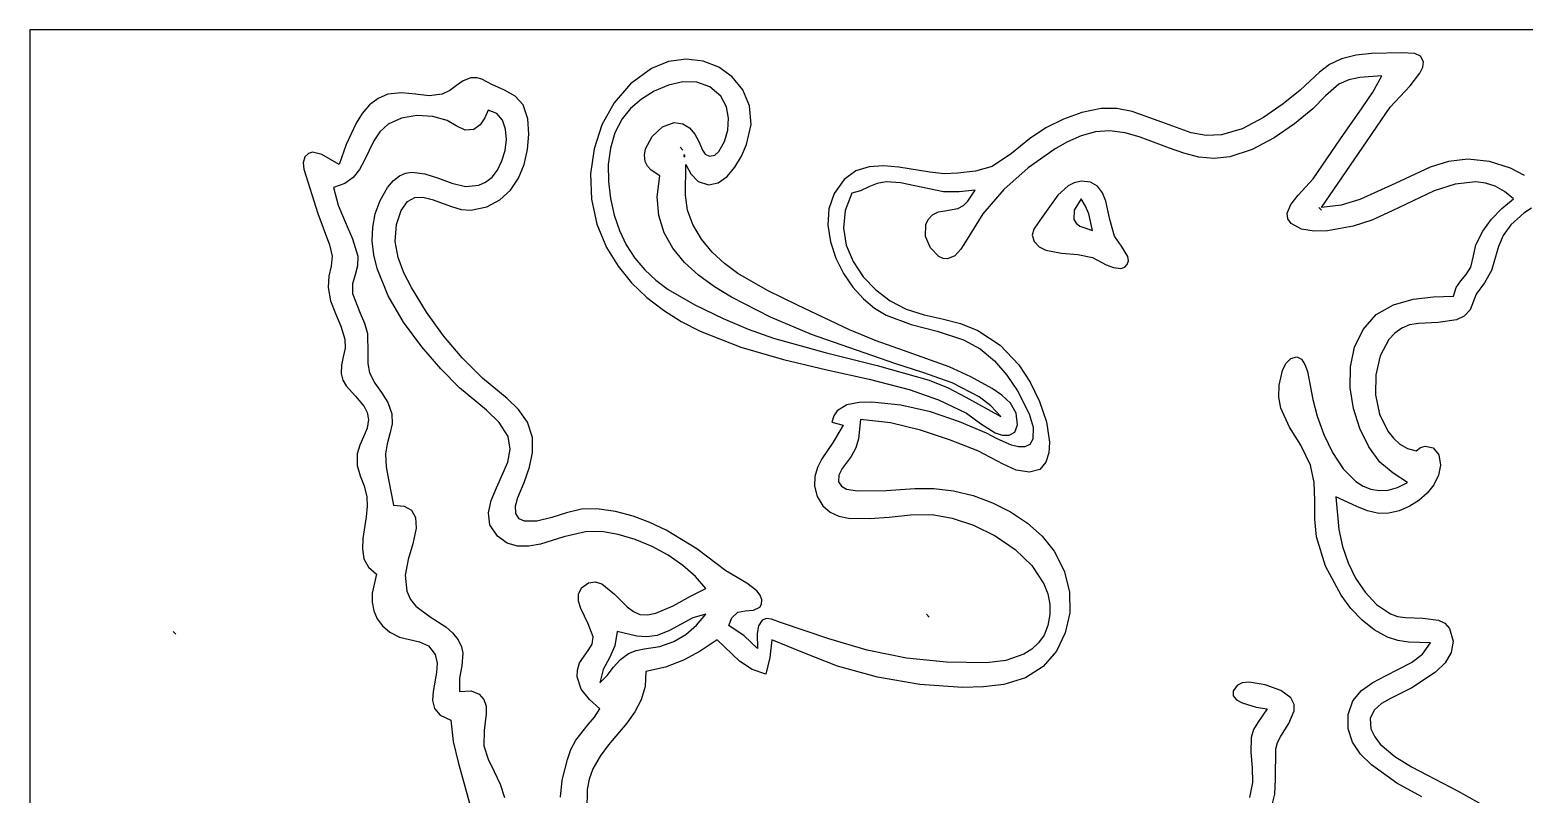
# Model space of a CAD drawing. Extents: x 0 to 276, y 0 to 299.
# Drawn here: x 0 to 138, y 228.1 to 298.7 of the extents above; entities that cross this region are included whole.
import ezdxf

# ---------------------------------------------------------------- set-up
doc = ezdxf.new("R2010")
doc.units = 0

msp = doc.modelspace()

# ---------------------------------------------------------------- linework, layer by layer
at = {"layer": 'Layer 1'}
for p, q in [((0, 298.715), (0, 0.000793)), ((275.960069, 298.715), (0, 298.715)), ((0, 298.715), (0, 298.715)), ((58.996242, 295.780627), (57.414511, 295.134345)), ((60.61253, 295.996922), (58.996242, 295.780627)), ((62.18487, 295.813923), (60.61253, 295.996922)), ((63.634758, 295.262323), (62.18487, 295.813923)), ((120.06469, 295.509937), (119.125982, 294.802168)), ((121.179014, 296.041389), (120.06469, 295.509937)), ((122.530049, 296.380212), (121.179014, 296.041389)), ((123.929354, 296.546764), (122.530049, 296.380212)), ((126.735257, 296.598143), (123.929354, 296.546764)), ((127.946154, 296.531249), (126.735257, 296.598143)), ((128.467428, 296.290279), (127.946154, 296.531249)), ((128.728625, 295.766408), (128.467428, 296.290279)), ((128.668518, 295.258153), (128.728625, 295.766408)), ((40.744724, 294.280166), (40.035348, 294.003765)), ((41.282807, 294.294876), (40.744724, 294.280166)), ((41.75553, 294.147543), (41.282807, 294.294876)), ((42.673269, 293.662417), (41.75553, 294.147543)), ((57.414511, 295.134345), (55.494292, 293.732176)), ((64.883692, 294.372814), (63.634758, 295.262323)), ((65.853167, 293.176089), (64.883692, 294.372814)), ((119.125982, 294.802168), (117.3587, 293.161588)), ((121.829487, 294.092494), (120.92475, 293.704274)), ((122.847507, 294.316731), (121.829487, 294.092494)), ((124.883176, 294.481672), (122.847507, 294.316731)), ((124.066937, 292.9669), (124.883176, 294.481672)), ((127.518423, 293.561638), (128.412424, 294.709266)), ((128.412424, 294.709266), (128.668518, 295.258153)), ((33.073933, 292.779424), (32.170819, 292.387171)), ((34.329582, 292.899905), (33.073933, 292.779424)), ((35.617998, 292.763126), (34.329582, 292.899905)), ((36.890886, 292.637658), (35.617998, 292.763126)), ((38.099952, 292.792071), (36.890886, 292.637658)), ((38.779116, 293.130518), (38.099952, 292.792071)), ((39.402196, 293.577483), (38.779116, 293.130518)), ((40.035348, 294.003765), (39.402196, 293.577483)), ((43.850159, 293.141641), (42.673269, 293.662417)), ((44.844636, 292.598082), (43.850159, 293.141641)), ((55.494292, 293.732176), (53.969413, 291.978432)), ((57.681477, 293.060396), (56.487478, 292.315541)), ((58.982099, 293.612758), (57.681477, 293.060396)), ((60.317621, 293.906741), (58.982099, 293.612758)), ((61.616321, 293.876459), (60.317621, 293.906741)), ((62.806475, 293.456027), (61.616321, 293.876459)), ((63.816361, 292.579558), (62.806475, 293.456027)), ((66.464679, 291.702841), (65.853167, 293.176089)), ((117.3587, 293.161588), (115.776684, 291.87926)), ((120.92475, 293.704274), (119.683426, 292.620443)), ((123.084012, 291.518435), (124.066937, 292.9669)), ((125.646233, 291.571259), (127.518423, 293.561638)), ((31.38651, 291.777656), (30.710281, 290.99948)), ((32.170819, 292.387171), (31.38651, 291.777656)), ((42.33328, 291.306676), (42.03617, 290.601606)), ((43.139774, 290.981169), (42.33328, 291.306676)), ((45.582037, 291.799318), (44.844636, 292.598082)), ((45.9877, 290.512927), (45.582037, 291.799318)), ((53.969413, 291.978432), (52.842456, 289.954073)), ((55.471825, 291.444079), (54.706239, 290.511895)), ((56.487478, 292.315541), (55.471825, 291.444079)), ((64.340971, 291.620383), (63.816361, 292.579558)), ((64.547536, 290.549588), (64.340971, 291.620383)), ((66.639726, 289.983761), (66.464679, 291.702841)), ((98.954042, 291.454075), (97.173733, 291.095614)), ((100.410342, 291.460411), (98.954042, 291.454075)), ((101.821609, 291.189041), (100.410342, 291.460411)), ((115.776684, 291.87926), (113.949151, 290.616362)), ((118.529215, 291.422828), (116.834454, 290.051176)), ((119.683426, 292.620443), (118.529215, 291.422828)), ((121.076091, 288.660846), (123.084012, 291.518435)), ((123.122112, 287.867097), (125.646233, 291.571259)), ((30.131407, 290.101239), (29.222824, 288.138958)), ((30.710281, 290.99948), (30.131407, 290.101239)), ((33.096687, 290.005007), (32.334917, 289.292423)), ((34.320524, 290.573621), (33.096687, 290.005007)), ((35.756342, 290.792264), (34.320524, 290.573621)), ((37.226588, 290.705417), (35.756342, 290.792264)), ((38.553712, 290.357564), (37.226588, 290.705417)), ((39.369057, 289.860389), (38.553712, 290.357564)), ((41.598864, 289.953291), (41.000526, 289.516406)), ((42.03617, 290.601606), (41.598864, 289.953291)), ((43.669275, 290.363758), (43.139774, 290.981169)), ((43.951449, 289.536267), (43.669275, 290.363758)), ((46.08009, 289.091832), (45.9877, 290.512927)), ((52.842456, 289.954073), (52.116005, 287.740061)), ((54.706239, 290.511895), (54.041145, 289.215839)), ((58.436789, 289.759887), (59.53091, 290.159127)), ((59.53091, 290.159127), (60.308743, 290.049175)), ((60.308743, 290.049175), (60.929165, 289.657715)), ((64.475892, 289.448259), (64.547536, 290.549588)), ((66.209362, 288.123087), (66.639726, 289.983761)), ((95.47084, 290.481266), (93.855904, 289.65405)), ((97.173733, 291.095614), (95.47084, 290.481266)), ((104.560688, 290.190119), (101.821609, 291.189041)), ((107.274566, 289.211175), (104.560688, 290.190119)), ((113.949151, 290.616362), (112.00335, 289.587199)), ((116.834454, 290.051176), (114.939419, 288.750182)), ((32.334917, 289.292423), (31.768096, 288.461395)), ((40.22032, 289.445626), (39.369057, 289.860389)), ((41.000526, 289.516406), (40.22032, 289.445626)), ((43.89248, 287.578336), (44.015962, 288.580519)), ((44.015962, 288.580519), (43.951449, 289.536267)), ((45.976824, 287.666788), (46.08009, 289.091832)), ((54.041145, 289.215839), (53.622863, 287.785086)), ((56.864397, 287.726564), (57.472025, 288.871302)), ((57.472025, 288.871302), (58.436789, 289.759887)), ((60.929165, 289.657715), (61.415147, 289.076292)), ((61.415147, 289.076292), (61.789655, 288.396448)), ((64.165875, 288.39748), (64.475892, 289.448259)), ((92.339467, 288.656983), (90.670477, 287.299146)), ((93.855904, 289.65405), (92.339467, 288.656983)), ((97.123359, 288.930115), (95.85955, 288.374051)), ((98.442682, 289.301618), (97.123359, 288.930115)), ((99.747791, 289.399033), (98.442682, 289.301618)), ((101.175583, 289.199102), (99.747791, 289.399033)), ((102.559585, 288.81097), (101.175583, 289.199102)), ((105.261668, 287.78839), (102.559585, 288.81097)), ((108.654331, 288.964777), (107.274566, 289.211175)), ((110.066528, 289.006074), (108.654331, 288.964777)), ((112.00335, 289.587199), (110.066528, 289.006074)), ((114.939419, 288.750182), (112.922048, 287.6763)), ((118.539799, 284.956869), (121.076091, 288.660846)), ((25.725674, 287.295248), (25.412218, 286.985162)), ((26.106511, 287.408764), (25.725674, 287.295248)), ((26.98236, 287.211639), (26.106511, 287.408764)), ((28.574964, 286.279599), (26.98236, 287.211639)), ((29.222824, 288.138958), (28.574964, 286.279599)), ((31.768096, 288.461395), (30.903923, 286.670795)), ((43.61067, 286.611542), (43.89248, 287.578336)), ((45.668925, 286.292102), (45.976824, 287.666788)), ((52.116005, 287.740061), (51.792642, 285.417356)), ((53.622863, 287.785086), (53.429696, 286.264268)), ((56.765692, 287.13101), (56.864397, 287.726564)), ((56.841689, 286.558866), (56.765692, 287.13101)), ((60.060341, 287.867097), (60.324924, 287.602514)), ((60.324924, 287.602514), (60.060341, 287.867097)), ((60.41303, 287.16156), (60.407606, 287.023739)), ((60.506825, 287.122957), (60.41303, 287.16156)), ((60.501401, 286.985136), (60.506825, 287.122957)), ((61.789655, 288.396448), (62.135829, 287.591712)), ((62.135829, 287.591712), (62.395422, 287.239207)), ((62.395422, 287.239207), (62.768348, 287.052525)), ((62.768348, 287.052525), (63.259923, 287.139326)), ((63.259923, 287.139326), (63.654536, 287.482314)), ((63.654536, 287.482314), (64.165875, 288.39748)), ((65.74308, 287.04697), (66.209362, 288.123087)), ((90.670477, 287.299146), (88.899888, 286.095238)), ((94.720979, 287.722952), (92.214377, 285.957752)), ((95.85955, 288.374051), (94.720979, 287.722952)), ((106.612472, 287.313086), (105.261668, 287.78839)), ((107.984934, 286.967869), (106.612472, 287.313086)), ((112.922048, 287.6763), (110.860277, 286.985983)), ((119.326933, 282.310854), (123.122112, 287.867097)), ((25.412218, 286.985162), (25.235701, 286.430958)), ((25.235701, 286.430958), (25.298874, 285.83636)), ((25.298874, 285.83636), (25.672515, 284.692101)), ((30.448881, 285.824617), (29.873409, 285.086783)), ((30.903923, 286.670795), (30.448881, 285.824617)), ((42.690732, 285.111412), (43.200199, 285.761959)), ((43.200199, 285.761959), (43.61067, 286.611542)), ((45.147418, 285.022082), (45.668925, 286.292102)), ((53.429696, 286.264268), (53.439945, 284.698014)), ((57.065634, 286.112438), (56.841689, 286.558866)), ((57.393411, 285.764883), (57.065634, 286.112438)), ((58.20826, 285.221267), (57.393411, 285.764883)), ((60.407606, 287.023739), (60.501401, 286.985136)), ((60.574293, 283.457047), (60.589507, 286.279599)), ((60.589507, 286.279599), (61.061589, 285.412964)), ((64.410808, 285.164506), (65.13673, 286.023354)), ((65.13673, 286.023354), (65.74308, 287.04697)), ((77.523245, 286.068969), (76.292305, 285.682497)), ((78.864361, 286.154083), (77.523245, 286.068969)), ((80.272862, 286.035243), (78.864361, 286.154083)), ((83.120854, 285.575334), (80.272862, 286.035243)), ((88.899888, 286.095238), (87.345231, 285.663319)), ((92.214377, 285.957752), (89.974029, 283.970355)), ((109.395415, 286.83231), (107.984934, 286.967869)), ((110.860277, 286.985983), (109.395415, 286.83231)), ((129.349936, 286.037532), (126.109816, 284.533222)), ((131.040937, 286.55024), (129.349936, 286.037532)), ((132.820666, 286.77466), (131.040937, 286.55024)), ((134.85058, 286.566658), (132.820666, 286.77466)), ((136.789411, 285.932334), (134.85058, 286.566658)), ((138.07244, 285.259598), (136.789411, 285.932334)), ((25.672515, 284.692101), (26.588455, 281.754363)), ((29.098663, 284.51399), (28.045798, 284.162935)), ((29.873409, 285.086783), (29.098663, 284.51399)), ((33.05065, 284.15886), (33.585552, 284.797544)), ((33.585552, 284.797544), (34.139229, 285.228117)), ((34.139229, 285.228117), (34.709589, 285.47863)), ((34.709589, 285.47863), (35.294541, 285.577128)), ((35.294541, 285.577128), (36.499854, 285.430275)), ((36.499854, 285.430275), (37.738432, 285.011939)), ((37.738432, 285.011939), (38.993543, 284.546503)), ((38.993543, 284.546503), (40.248453, 284.258348)), ((40.248453, 284.258348), (41.486427, 284.371857)), ((41.486427, 284.371857), (42.093834, 284.649355)), ((42.093834, 284.649355), (42.690732, 285.111412)), ((44.403326, 283.911039), (45.147418, 285.022082)), ((51.792642, 285.417356), (51.874949, 283.066919)), ((53.439945, 284.698014), (53.631914, 283.130958)), ((57.947491, 283.303487), (58.20826, 285.221267)), ((61.061589, 285.412964), (61.720599, 284.699245)), ((61.720599, 284.699245), (62.682245, 284.390185)), ((62.682245, 284.390185), (63.585814, 284.582695)), ((63.585814, 284.582695), (64.410808, 285.164506)), ((75.214332, 284.897259), (74.291084, 283.610381)), ((76.292305, 285.682497), (75.214332, 284.897259)), ((78.257781, 284.531376), (77.493847, 284.206462)), ((79.110317, 284.683132), (78.257781, 284.531376)), ((80.434299, 284.58177), (79.110317, 284.683132)), ((81.761108, 284.312749), (80.434299, 284.58177)), ((84.474763, 285.429076), (83.120854, 285.575334)), ((85.724892, 285.468493), (84.474763, 285.429076)), ((87.345231, 285.663319), (85.724892, 285.468493)), ((96.46679, 284.596822), (95.904024, 284.313908)), ((97.101696, 284.73499), (96.46679, 284.596822)), ((97.987384, 284.64926), (97.101696, 284.73499)), ((98.630114, 284.269337), (97.987384, 284.64926)), ((117.155335, 283.435352), (118.539799, 284.956869)), ((126.109816, 284.533222), (122.851687, 283.03368)), ((131.659074, 284.466507), (129.710956, 283.83388)), ((133.558985, 284.673359), (131.659074, 284.466507)), ((134.478347, 284.56203), (133.558985, 284.673359)), ((135.37064, 284.278152), (134.478347, 284.56203)), ((28.045798, 284.162935), (28.480405, 282.524597)), ((32.356165, 282.963747), (33.05065, 284.15886)), ((34.868413, 282.8566), (35.546552, 283.225111)), ((35.546552, 283.225111), (36.315117, 283.256701)), ((36.315117, 283.256701), (37.15215, 283.057484)), ((37.15215, 283.057484), (38.943782, 282.39109)), ((42.211484, 282.383112), (43.427674, 283.013279)), ((43.427674, 283.013279), (44.403326, 283.911039)), ((51.874949, 283.066919), (52.36551, 280.76971)), ((53.631914, 283.130958), (53.983903, 281.607728)), ((58.090454, 281.55871), (57.947491, 283.303487)), ((60.764454, 282.072754), (60.574293, 283.457047)), ((74.291084, 283.610381), (73.810285, 282.184601)), ((75.935321, 283.633769), (75.304045, 282.025235)), ((76.744399, 283.857542), (75.935321, 283.633769)), ((77.493847, 284.206462), (76.744399, 283.857542)), ((84.401977, 283.748095), (81.761108, 284.312749)), ((85.859267, 283.745526), (84.401977, 283.748095)), ((87.31239, 283.898352), (85.859267, 283.745526)), ((86.657812, 282.907446), (87.31239, 283.898352)), ((89.974029, 283.970355), (88.031833, 281.712741)), ((94.951596, 283.436747), (93.435899, 281.297448)), ((95.904024, 284.313908), (94.951596, 283.436747)), ((97.101961, 283.104603), (96.480546, 282.057237)), ((97.527588, 282.436223), (97.101961, 283.104603)), ((99.079894, 283.664098), (98.630114, 284.269337)), ((99.386734, 282.902422), (99.079894, 283.664098)), ((116.476262, 282.597545), (117.155335, 283.435352)), ((122.851687, 283.03368), (121.138177, 282.526931)), ((129.710956, 283.83388), (125.830284, 281.99643)), ((136.230858, 283.799688), (135.37064, 284.278152)), ((135.98049, 282.21596), (137.053994, 283.104603)), ((137.053994, 283.104603), (136.230858, 283.799688)), ((26.588455, 281.754363), (27.667709, 278.871275)), ((28.480405, 282.524597), (29.13922, 280.972084)), ((31.665871, 280.48392), (31.90111, 281.736079)), ((31.90111, 281.736079), (32.356165, 282.963747)), ((33.872445, 280.723356), (34.302657, 282.045054)), ((34.302657, 282.045054), (34.868413, 282.8566)), ((38.943782, 282.39109), (39.854465, 282.136142)), ((39.854465, 282.136142), (40.745782, 282.074846)), ((40.745782, 282.074846), (42.211484, 282.383112)), ((53.983903, 281.607728), (54.474216, 280.172957)), ((61.23456, 280.723356), (60.764454, 282.072754)), ((73.810285, 282.184601), (73.714449, 280.676037)), ((75.304045, 282.025235), (75.150072, 280.404949)), ((82.986131, 281.20985), (83.382803, 281.622039)), ((83.382803, 281.622039), (83.935703, 281.893761)), ((83.935703, 281.893761), (84.523454, 281.999665)), ((84.523454, 281.999665), (85.714309, 282.20592)), ((85.714309, 282.20592), (86.240457, 282.502298)), ((86.240457, 282.502298), (86.657812, 282.907446)), ((88.031833, 281.712741), (86.419687, 279.13689)), ((96.480546, 282.057237), (96.441694, 281.211713)), ((97.810613, 281.726053), (97.527588, 282.436223)), ((98.160293, 280.19419), (97.810613, 281.726053)), ((99.771632, 281.185265), (99.386734, 282.902422)), ((116.131035, 281.781873), (116.476262, 282.597545)), ((116.209575, 281.246556), (116.131035, 281.781873)), ((119.06235, 282.310854), (119.326933, 282.046271)), ((119.326933, 282.046271), (119.06235, 282.310854)), ((121.138177, 282.526931), (119.326933, 282.310854)), ((125.830284, 281.99643), (123.977825, 281.144174)), ((135.017366, 281.231818), (135.98049, 282.21596)), ((137.996538, 281.795675), (136.817986, 280.699676)), ((138.705831, 282.232585), (137.996538, 281.795675)), ((29.13922, 280.972084), (29.811381, 279.427498)), ((31.630836, 279.215332), (31.665871, 280.48392)), ((33.753965, 279.176094), (33.872445, 280.723356)), ((52.36551, 280.76971), (53.266908, 278.606692)), ((58.590655, 279.974328), (58.090454, 281.55871)), ((62.039478, 279.369462), (61.23456, 280.723356)), ((73.714449, 280.676037), (73.946087, 279.140809)), ((75.150072, 280.404949), (75.414702, 278.81711)), ((82.747043, 279.635748), (82.759987, 280.722876)), ((82.759987, 280.722876), (82.986131, 281.20985)), ((92.72804, 280.307131), (92.588212, 279.763743)), ((93.435899, 281.297448), (92.72804, 280.307131)), ((96.441694, 281.211713), (96.644527, 280.869955)), ((96.644527, 280.869955), (96.997558, 280.585032)), ((96.997558, 280.585032), (98.160293, 280.19419)), ((100.184882, 279.668887), (99.771632, 281.185265)), ((116.524999, 280.81848), (116.209575, 281.246556)), ((117.476175, 280.295658), (116.524999, 280.81848)), ((118.631729, 280.106313), (117.476175, 280.295658)), ((122.237346, 280.571274), (119.861622, 280.14597)), ((123.977825, 281.144174), (122.237346, 280.571274)), ((134.205651, 280.125737), (135.017366, 281.231818)), ((136.817986, 280.699676), (136.094108, 279.71591)), ((27.667709, 278.871275), (27.914693, 277.807343)), ((29.811381, 279.427498), (30.286022, 277.812943)), ((31.776393, 277.938381), (31.630836, 279.215332)), ((34.015816, 277.698643), (33.753965, 279.176094)), ((54.474216, 280.172957), (55.081154, 278.871275)), ((55.081154, 278.871275), (55.87199, 277.627653)), ((59.401595, 278.537735), (58.590655, 279.974328)), ((63.025461, 278.17992), (62.039478, 279.369462)), ((73.946087, 279.140809), (74.447711, 277.635035)), ((83.199484, 278.583009), (82.747043, 279.635748)), ((86.419687, 279.13689), (85.999041, 278.44586)), ((92.588212, 279.763743), (92.779204, 279.174037)), ((92.779204, 279.174037), (93.243242, 278.685758)), ((100.837178, 278.734505), (100.184882, 279.668887)), ((119.861622, 280.14597), (118.631729, 280.106313)), ((133.36283, 277.834404), (133.586369, 278.871275)), ((133.586369, 278.871275), (134.205651, 280.125737)), ((136.094108, 279.71591), (135.672375, 278.696068)), ((27.914693, 277.807343), (27.827682, 276.878221)), ((30.286022, 277.812943), (30.272508, 276.922046)), ((32.082929, 276.661128), (31.776393, 277.938381)), ((34.55404, 276.278342), (34.015816, 277.698643)), ((53.266908, 278.606692), (54.34174, 276.87476)), ((55.87199, 277.627653), (56.797053, 276.540609)), ((60.47678, 277.236325), (59.401595, 278.537735)), ((64.159732, 277.133113), (63.025461, 278.17992)), ((74.447711, 277.635035), (75.161833, 276.214834)), ((75.414702, 278.81711), (76.039236, 277.305919)), ((83.972823, 277.787014), (83.199484, 278.583009)), ((84.380191, 277.593264), (83.972823, 277.787014)), ((84.761967, 277.55665), (84.380191, 277.593264)), ((85.44192, 277.847689), (84.761967, 277.55665)), ((85.999041, 278.44586), (85.44192, 277.847689)), ((93.243242, 278.685758), (93.839744, 278.370641)), ((93.839744, 278.370641), (95.284408, 278.086512)), ((95.284408, 278.086512), (96.821743, 277.97489)), ((96.821743, 277.97489), (98.160293, 277.689012)), ((98.160293, 277.689012), (99.422949, 277.026262)), ((101.425776, 277.779685), (100.837178, 278.734505)), ((101.473674, 277.395352), (101.425776, 277.779685)), ((133.113295, 276.809935), (133.36283, 277.834404)), ((135.672375, 278.696068), (135.023849, 276.490213)), ((27.827682, 276.878221), (27.63039, 275.95344)), ((30.041581, 276.078995), (29.815466, 275.243023)), ((30.272508, 276.922046), (30.041581, 276.078995)), ((33.100491, 274.137978), (32.082929, 276.661128)), ((35.264681, 274.90253), (34.55404, 276.278342)), ((54.34174, 276.87476), (55.58726, 275.342738)), ((56.797053, 276.540609), (57.836038, 275.587707)), ((61.769713, 276.057492), (60.47678, 277.236325)), ((65.409515, 276.207427), (64.159732, 277.133113)), ((68.124513, 274.63296), (65.409515, 276.207427)), ((75.161833, 276.214834), (76.030966, 274.936325)), ((76.039236, 277.305919), (76.964973, 275.915575)), ((99.422949, 277.026262), (100.096098, 276.752025)), ((100.096098, 276.752025), (100.766965, 276.67722)), ((100.766965, 276.67722), (101.135785, 276.800032)), ((101.135785, 276.800032), (101.374183, 277.054106)), ((101.374183, 277.054106), (101.473674, 277.395352)), ((132.200054, 275.529059), (132.686923, 276.111019)), ((132.686923, 276.111019), (133.113295, 276.809935)), ((135.023849, 276.490213), (134.363681, 275.361912)), ((27.63039, 275.95344), (27.54653, 274.90253)), ((27.54653, 274.90253), (27.773703, 273.673487)), ((29.815466, 275.243023), (29.816387, 274.373364)), ((36.647834, 272.634525), (35.264681, 274.90253)), ((55.58726, 275.342738), (56.98611, 273.993849)), ((57.836038, 275.587707), (58.968638, 274.746512)), ((58.968638, 274.746512), (61.433465, 273.309493)), ((63.233896, 274.988629), (61.769713, 276.057492)), ((64.822835, 274.017129), (63.233896, 274.988629)), ((76.030966, 274.936325), (76.997622, 273.855628)), ((76.964973, 275.915575), (78.133212, 274.690278)), ((78.133212, 274.690278), (79.485254, 273.674227)), ((131.497751, 274.108781), (131.765918, 274.912249)), ((131.765918, 274.912249), (132.200054, 275.529059)), ((134.363681, 275.361912), (133.613621, 274.297826)), ((27.773703, 273.673487), (28.229452, 272.503007)), ((29.816387, 274.373364), (30.506486, 272.532544)), ((34.526623, 271.710389), (33.100491, 274.137978)), ((56.98611, 273.993849), (58.520935, 272.811316)), ((61.433465, 273.309493), (64.029086, 272.050061)), ((68.422772, 272.18502), (64.822835, 274.017129)), ((70.908244, 273.2836), (68.124513, 274.63296)), ((76.997622, 273.855628), (78.02787, 273.010191)), ((79.485254, 273.674227), (80.962398, 272.911622)), ((124.378616, 272.410634), (125.958115, 273.328391)), ((125.958115, 273.328391), (127.774969, 273.839571)), ((127.774969, 273.839571), (129.673431, 274.06082)), ((129.673431, 274.06082), (131.497751, 274.108781)), ((133.613621, 274.297826), (133.039212, 272.846112)), ((28.229452, 272.503007), (28.731089, 271.341665)), ((30.506486, 272.532544), (30.89926, 271.622484)), ((38.204892, 270.463158), (36.647834, 272.634525)), ((58.520935, 272.811316), (60.174377, 271.77836)), ((64.029086, 272.050061), (66.341271, 271.063639)), ((72.204601, 270.590608), (68.422772, 272.18502)), ((75.728516, 271.010752), (70.908244, 273.2836)), ((78.02787, 273.010191), (79.115489, 272.370725)), ((79.115489, 272.370725), (81.420557, 271.511707)), ((80.962398, 272.911622), (82.603739, 272.389281)), ((82.603739, 272.389281), (84.288537, 272.01078)), ((84.288537, 272.01078), (85.96391, 271.594789)), ((123.156556, 271.045561), (124.378616, 272.410634)), ((131.793154, 271.930795), (130.092253, 271.680594)), ((132.495075, 272.274053), (131.793154, 271.930795)), ((133.039212, 272.846112), (132.495075, 272.274053)), ((28.731089, 271.341665), (29.095928, 270.140036)), ((30.89926, 271.622484), (31.17555, 270.669202)), ((31.17555, 270.669202), (31.209218, 268.827274)), ((36.204426, 269.442873), (34.526623, 271.710389)), ((60.174377, 271.77836), (61.92908, 270.878206)), ((61.92908, 270.878206), (65.672841, 269.409192)), ((66.341271, 271.063639), (68.689931, 270.239304)), ((79.904066, 267.895843), (72.204601, 270.590608)), ((78.172424, 269.979084), (75.728516, 271.010752)), ((81.420557, 271.511707), (83.828266, 270.882589)), ((83.828266, 270.882589), (86.254058, 270.087384)), ((85.96391, 271.594789), (87.576973, 270.959979)), ((87.576973, 270.959979), (89.645318, 269.576673)), ((122.375665, 269.406887), (123.156556, 271.045561)), ((126.087769, 270.702293), (125.539345, 270.103666)), ((126.736315, 271.17482), (126.087769, 270.702293)), ((127.45938, 271.458241), (126.736315, 271.17482)), ((128.289107, 271.595328), (127.45938, 271.458241)), ((130.092253, 271.680594), (128.289107, 271.595328)), ((29.115615, 269.307703), (28.953582, 268.525848)), ((29.095928, 270.140036), (29.115615, 269.307703)), ((37.977001, 267.399938), (36.204426, 269.442873)), ((39.929283, 268.422859), (38.204892, 270.463158)), ((65.672841, 269.409192), (69.613365, 268.270054)), ((68.689931, 270.239304), (73.46319, 268.908667)), ((80.697815, 269.088583), (78.172424, 269.979084)), ((86.254058, 270.087384), (87.791785, 269.243459)), ((87.791785, 269.243459), (89.116218, 268.138168)), ((89.645318, 269.576673), (91.34437, 267.758789)), ((121.995779, 267.582919), (122.375665, 269.406887)), ((125.539345, 270.103666), (124.740611, 268.609105)), ((28.953582, 268.525848), (28.775278, 267.757338)), ((31.209218, 268.827274), (31.208813, 267.901933)), ((31.208813, 267.901933), (31.371077, 267.040711)), ((41.814433, 266.548057), (39.929283, 268.422859)), ((69.613365, 268.270054), (73.611799, 267.326576)), ((73.46319, 268.908667), (78.281891, 267.721698)), ((82.495462, 267.079166), (79.904066, 267.895843)), ((84.908653, 267.594053), (80.697815, 269.088583)), ((89.116218, 268.138168), (90.252581, 266.830024)), ((115.707702, 267.256247), (116.022721, 267.892184)), ((116.022721, 267.892184), (116.488751, 268.353572)), ((116.488751, 268.353572), (117.035288, 268.510834)), ((117.035288, 268.510834), (117.464244, 268.299506)), ((117.464244, 268.299506), (117.792307, 267.814098)), ((117.792307, 267.814098), (118.036165, 267.149124)), ((124.740611, 268.609105), (124.335595, 266.853122)), ((28.775278, 267.757338), (28.746149, 266.96504)), ((28.746149, 266.96504), (28.913283, 266.367636)), ((31.371077, 267.040711), (31.862532, 266.083177)), ((39.68745, 265.646094), (37.977001, 267.399938)), ((44.088887, 264.677224), (41.814433, 266.548057)), ((73.611799, 267.326576), (77.529288, 266.444539)), ((77.529288, 266.444539), (81.226981, 265.489725)), ((78.281891, 267.721698), (83.079062, 266.341947)), ((85.190864, 266.105476), (82.495462, 267.079166)), ((86.937054, 266.67292), (84.908653, 267.594053)), ((88.899623, 265.58815), (86.937054, 266.67292)), ((90.252581, 266.830024), (91.226102, 265.377542)), ((91.34437, 267.758789), (92.389965, 266.163205)), ((115.406871, 265.906708), (115.707702, 267.256247)), ((118.036165, 267.149124), (118.503286, 264.583793)), ((121.976732, 265.661962), (121.995779, 267.582919)), ((124.335595, 266.853122), (124.31978, 264.9977)), ((28.913283, 266.367636), (29.223936, 265.837453)), ((29.223936, 265.837453), (30.07429, 264.883301)), ((31.862532, 266.083177), (32.489469, 265.206754)), ((32.489469, 265.206754), (33.077315, 264.302351)), ((42.179756, 263.583835), (39.68745, 265.646094)), ((81.226981, 265.489725), (83.939585, 264.554788)), ((83.079062, 266.341947), (84.818294, 265.6352)), ((84.818294, 265.6352), (86.450544, 264.784512)), ((87.69026, 264.802082), (85.190864, 266.105476)), ((89.798131, 264.974041), (88.899623, 265.58815)), ((91.226102, 265.377542), (92.322335, 263.232964)), ((92.389965, 266.163205), (93.272023, 264.382578)), ((115.38126, 264.776139), (115.406871, 265.906708)), ((122.278359, 263.732321), (121.976732, 265.661962)), ((30.07429, 264.883301), (30.894183, 263.911686)), ((30.894183, 263.911686), (31.166761, 263.359675)), ((33.077315, 264.302351), (33.451493, 263.260878)), ((45.144049, 263.654507), (44.088887, 264.677224)), ((45.963888, 262.466071), (45.144049, 263.654507)), ((75.474252, 264.064847), (74.572235, 263.508342)), ((76.606804, 264.285248), (75.474252, 264.064847)), ((77.787402, 264.318152), (76.606804, 264.285248)), ((80.465652, 264.06256), (77.787402, 264.318152)), ((83.209038, 263.424754), (80.465652, 264.06256)), ((83.939585, 264.554788), (86.518641, 263.293422)), ((86.450544, 264.784512), (89.693637, 262.996295)), ((88.772702, 263.972781), (87.69026, 264.802082)), ((89.693637, 262.996295), (88.772702, 263.972781)), ((90.582834, 264.224721), (89.798131, 264.974041)), ((91.108676, 263.314617), (90.582834, 264.224721)), ((93.272023, 264.382578), (93.899337, 262.504121)), ((115.564778, 263.77705), (115.38126, 264.776139)), ((116.362744, 262.027227), (115.564778, 263.77705)), ((118.503286, 264.583793), (118.924311, 263.034741)), ((122.860497, 261.882301), (122.278359, 263.732321)), ((124.31978, 264.9977), (124.688647, 263.204823)), ((31.28059, 262.731712), (31.152354, 261.913667)), ((31.166761, 263.359675), (31.28059, 262.731712)), ((33.463395, 262.320414), (33.257389, 261.402546)), ((33.451493, 263.260878), (33.463395, 262.320414)), ((43.363128, 262.442386), (42.179756, 263.583835)), ((44.181921, 261.143156), (43.363128, 262.442386)), ((46.426172, 261.055967), (45.963888, 262.466071)), ((74.264704, 263.057612), (74.08324, 262.467129)), ((74.08324, 262.467129), (75.141572, 262.202546)), ((74.572235, 263.508342), (74.264704, 263.057612)), ((76.72907, 262.731712), (76.560729, 260.944751)), ((79.504732, 262.404406), (76.72907, 262.731712)), ((82.264047, 261.734896), (79.504732, 262.404406)), ((85.887437, 262.520794), (83.209038, 263.424754)), ((88.370722, 261.466741), (85.887437, 262.520794)), ((86.518641, 263.293422), (87.82965, 262.368671)), ((87.82965, 262.368671), (89.164471, 261.492141)), ((91.2306, 262.218156), (91.108676, 263.314617)), ((92.322335, 263.232964), (92.683648, 262.008077)), ((93.899337, 262.504121), (94.1807, 260.615048)), ((118.924311, 263.034741), (119.531658, 261.346479)), ((124.688647, 263.204823), (125.43768, 261.636475)), ((30.828186, 261.132407), (30.465571, 260.357051)), ((31.152354, 261.913667), (30.828186, 261.132407)), ((33.257389, 261.402546), (32.994778, 260.487804)), ((44.37622, 259.979057), (44.181921, 261.143156)), ((46.442915, 259.681731), (46.426172, 261.055967)), ((75.141572, 262.202546), (74.209583, 260.619947)), ((76.560729, 260.944751), (76.300966, 260.111336)), ((84.96785, 260.835198), (82.264047, 261.734896)), ((89.35605, 260.9486), (88.370722, 261.466741)), ((89.164471, 261.492141), (89.823804, 261.270792)), ((90.66674, 260.359494), (89.35605, 260.9486)), ((89.823804, 261.270792), (90.466219, 261.273727)), ((90.466219, 261.273727), (90.974293, 261.567373)), ((90.974293, 261.567373), (91.2306, 262.218156)), ((92.660142, 260.912175), (92.365606, 260.405784)), ((92.683648, 262.008077), (92.660142, 260.912175)), ((117.407863, 260.365063), (116.362744, 262.027227)), ((119.531658, 261.346479), (120.32847, 259.67289)), ((123.682979, 260.200207), (122.860497, 261.882301)), ((125.43768, 261.636475), (125.953347, 260.987119)), ((125.953347, 260.987119), (126.562361, 260.454639)), ((30.465571, 260.357051), (30.221993, 259.556716)), ((30.221993, 259.556716), (30.230348, 258.483642)), ((32.994778, 260.487804), (32.836867, 259.556716)), ((32.836867, 259.556716), (32.90188, 258.364232)), ((44.154566, 258.79308), (44.37622, 259.979057)), ((46.144342, 258.310869), (46.442915, 259.681731)), ((74.209583, 260.619947), (73.174034, 259.076068)), ((76.300966, 260.111336), (75.869704, 259.292133)), ((87.576973, 259.81733), (84.96785, 260.835198)), ((89.89816, 258.594725), (87.576973, 259.81733)), ((91.318779, 260.190187), (90.66674, 260.359494)), ((91.901776, 260.185369), (91.318779, 260.190187)), ((92.365606, 260.405784), (91.901776, 260.185369)), ((94.133063, 259.652499), (93.860323, 258.769549)), ((94.1807, 260.615048), (94.133063, 259.652499)), ((118.30723, 258.498384), (117.407863, 260.365063)), ((120.32847, 259.67289), (121.317887, 258.167854)), ((124.705641, 258.774344), (123.682979, 260.200207)), ((126.562361, 260.454639), (127.264157, 260.059283)), ((127.264157, 260.059283), (128.058172, 259.821299)), ((128.058172, 259.821299), (128.469494, 260.127022)), ((128.469494, 260.127022), (128.881575, 260.265195)), ((128.881575, 260.265195), (129.633268, 260.1048)), ((129.633268, 260.1048), (130.163752, 259.471925)), ((30.230348, 258.483642), (30.506718, 257.527497)), ((32.90188, 258.364232), (33.139285, 257.174675)), ((43.112973, 256.407186), (44.154566, 258.79308)), ((45.660676, 256.910886), (46.144342, 258.310869)), ((72.768989, 258.279186), (72.519931, 257.444628)), ((73.174034, 259.076068), (72.768989, 258.279186)), ((75.040435, 258.208765), (74.719785, 257.59196)), ((75.869704, 259.292133), (75.040435, 258.208765)), ((91.121459, 258.052938), (89.89816, 258.594725)), ((93.860323, 258.769549), (93.287398, 258.116934)), ((118.625461, 256.910956), (118.30723, 258.498384)), ((121.317887, 258.167854), (122.50305, 256.985253)), ((125.923318, 257.756791), (124.705641, 258.774344)), ((130.323532, 258.498384), (130.126667, 257.570399)), ((130.163752, 259.471925), (130.323532, 258.498384)), ((30.506718, 257.527497), (30.869655, 256.593775)), ((33.139285, 257.174675), (33.602041, 254.794222)), ((45.067282, 255.503635), (45.660676, 256.910886)), ((72.519931, 257.444628), (72.487486, 256.556611)), ((74.719785, 257.59196), (74.702893, 256.971211)), ((74.702893, 256.971211), (74.986663, 256.550594)), ((92.339202, 257.845393), (91.121459, 258.052938)), ((93.287398, 258.116934), (92.339202, 257.845393)), ((118.692496, 255.229097), (118.625461, 256.910956)), ((122.50305, 256.985253), (123.170018, 256.562955)), ((127.264423, 256.910886), (125.923318, 257.756791)), ((126.342958, 256.449259), (127.264423, 256.910886)), ((130.126667, 257.570399), (129.695114, 256.699058)), ((30.869655, 256.593775), (31.137715, 255.587971)), ((31.137715, 255.587971), (31.167165, 254.704358)), ((42.61782, 255.233116), (43.112973, 256.407186)), ((44.856931, 254.7409), (45.067282, 255.503635)), ((72.487486, 256.556611), (72.732279, 255.599348)), ((72.732279, 255.599348), (73.236134, 254.751081)), ((74.986663, 256.550594), (75.439327, 256.302643)), ((75.439327, 256.302643), (76.464487, 256.128779)), ((76.464487, 256.128779), (79.116072, 256.155865)), ((79.116072, 256.155865), (81.756147, 256.358172)), ((81.756147, 256.358172), (83.511139, 256.358323)), ((83.511139, 256.358323), (85.322465, 256.131276)), ((85.322465, 256.131276), (87.140942, 255.687014)), ((87.140942, 255.687014), (88.917384, 255.035522)), ((122.593541, 254.698278), (120.649848, 255.587971)), ((120.649848, 255.587971), (120.918429, 252.552431)), ((123.170018, 256.562955), (123.8871, 256.278971)), ((123.8871, 256.278971), (124.654688, 256.152537)), ((124.654688, 256.152537), (125.473177, 256.202888)), ((125.473177, 256.202888), (126.342958, 256.449259)), ((129.072465, 255.909183), (128.302316, 255.225592)), ((129.695114, 256.699058), (129.072465, 255.909183)), ((31.167165, 254.704358), (31.060482, 253.742133)), ((33.602041, 254.794222), (34.56633, 254.724872)), ((34.56633, 254.724872), (35.244771, 254.350748)), ((35.244771, 254.350748), (35.618511, 253.669194)), ((42.356286, 254.08886), (42.61782, 255.233116)), ((42.490765, 252.987343), (42.356286, 254.08886)), ((44.883066, 254.039631), (44.856931, 254.7409)), ((45.193674, 253.558967), (44.883066, 254.039631)), ((49.580241, 254.09354), (48.224382, 253.667256)), ((50.950637, 254.426857), (49.580241, 254.09354)), ((52.387434, 254.484395), (50.950637, 254.426857)), ((54.095489, 254.226769), (52.387434, 254.484395)), ((55.721329, 253.799795), (54.095489, 254.226769)), ((73.236134, 254.751081), (73.915742, 254.165114)), ((73.915742, 254.165114), (74.729866, 253.797781)), ((88.917384, 255.035522), (90.602606, 254.186783)), ((90.602606, 254.186783), (92.147425, 253.150781)), ((118.706796, 253.528238), (118.692496, 255.229097)), ((123.578335, 254.290898), (122.593541, 254.698278)), ((124.618593, 254.050479), (123.578335, 254.290898)), ((125.542804, 254.060729), (124.618593, 254.050479)), ((126.493891, 254.276545), (125.542804, 254.060729)), ((127.42826, 254.673106), (126.493891, 254.276545)), ((128.302316, 255.225592), (127.42826, 254.673106)), ((31.060482, 253.742133), (30.756782, 251.733724)), ((35.668699, 252.677558), (35.366475, 251.226039)), ((35.618511, 253.669194), (35.668699, 252.677558)), ((43.18365, 251.941488), (42.490765, 252.987343)), ((45.689152, 253.328432), (45.193674, 253.558967)), ((46.831191, 253.330813), (45.689152, 253.328432)), ((48.224382, 253.667256), (46.831191, 253.330813)), ((57.274664, 253.222269), (55.721329, 253.799795)), ((58.765207, 252.512987), (57.274664, 253.222269)), ((74.729866, 253.797781), (75.637268, 253.605418)), ((75.637268, 253.605418), (77.566955, 253.570935)), ((77.566955, 253.570935), (79.3749, 253.712342)), ((79.3749, 253.712342), (81.36215, 253.903768)), ((81.36215, 253.903768), (83.343645, 253.950731)), ((83.343645, 253.950731), (85.194551, 253.623649)), ((85.194551, 253.623649), (87.183617, 252.953419)), ((87.183617, 252.953419), (89.168384, 251.974966)), ((92.147425, 253.150781), (93.502656, 251.937501)), ((118.866823, 251.883809), (118.706796, 253.528238)), ((30.756782, 251.733724), (30.7188, 250.763481)), ((35.366475, 251.226039), (34.942782, 249.795654)), ((44.079431, 251.3082), (43.18365, 251.941488)), ((45.055893, 251.030359), (44.079431, 251.3082)), ((49.311454, 251.877976), (47.159439, 251.221922)), ((51.329102, 252.360323), (49.311454, 251.877976)), ((52.801615, 252.361735), (51.329102, 252.360323)), ((54.35212, 252.112855), (52.801615, 252.361735)), ((55.929699, 251.645075), (54.35212, 252.112855)), ((57.483435, 250.989783), (55.929699, 251.645075)), ((61.596758, 250.774338), (58.765207, 252.512987)), ((89.168384, 251.974966), (91.006399, 250.723216)), ((93.502656, 251.937501), (94.619114, 250.556925)), ((119.690317, 249.180614), (118.866823, 251.883809)), ((120.918429, 252.552431), (121.271098, 250.999675)), ((30.7188, 250.763481), (30.862755, 249.866504)), ((30.862755, 249.866504), (31.268164, 249.080764)), ((46.09018, 251.028192), (45.055893, 251.030359)), ((47.159439, 251.221922), (46.09018, 251.028192)), ((58.962409, 250.178371), (57.483435, 250.989783)), ((60.315705, 249.242229), (58.962409, 250.178371)), ((64.293669, 248.734213), (61.596758, 250.774338)), ((91.006399, 250.723216), (92.555203, 249.233092)), ((94.619114, 250.556925), (95.552651, 248.73546)), ((121.271098, 250.999675), (121.784678, 249.486059)), ((31.268164, 249.080764), (32.014543, 248.44423)), ((34.942782, 249.795654), (34.667868, 248.351279)), ((61.492404, 248.212747), (60.315705, 249.242229)), ((66.219403, 247.590321), (64.293669, 248.734213)), ((92.555203, 249.233092), (93.672341, 247.539522)), ((95.552651, 248.73546), (96.027386, 246.810157)), ((121.122691, 246.486647), (119.690317, 249.180614)), ((121.784678, 249.486059), (122.470662, 248.058427)), ((32.014543, 248.44423), (31.609541, 246.689197)), ((34.667868, 248.351279), (34.811979, 246.85779)), ((50.669736, 246.596341), (50.951214, 247.165671)), ((50.951214, 247.165671), (51.609295, 247.627727)), ((51.609295, 247.627727), (52.229374, 247.73661)), ((52.229374, 247.73661), (52.833794, 247.545648)), ((52.833794, 247.545648), (54.011709, 246.593472)), ((61.035553, 246.416677), (62.441588, 247.121315)), ((62.441588, 247.121315), (61.492404, 248.212747)), ((67.15403, 246.888858), (66.219403, 247.590321)), ((93.672341, 247.539522), (94.024518, 246.627357)), ((122.470662, 248.058427), (123.340545, 246.763628)), ((31.609541, 246.689197), (31.614893, 245.845308)), ((31.614893, 245.845308), (31.772516, 245.045959)), ((34.811979, 246.85779), (35.154945, 246.096771)), ((35.154945, 246.096771), (35.662965, 245.475522)), ((50.678386, 245.950203), (50.669736, 246.596341)), ((50.890688, 245.257725), (50.678386, 245.950203)), ((54.011709, 246.593472), (55.175138, 245.429761)), ((59.437182, 245.524391), (61.035553, 246.416677)), ((67.463386, 246.493604), (67.15403, 246.888858)), ((67.609952, 246.064041), (67.463386, 246.493604)), ((67.587526, 245.649327), (67.609952, 246.064041)), ((94.024518, 246.627357), (94.215357, 245.677428)), ((96.027386, 246.810157), (96.056127, 244.873233)), ((122.035822, 245.259891), (121.122691, 246.486647)), ((123.340545, 246.763628), (124.405821, 245.648507)), ((31.772516, 245.045959), (32.092683, 244.307741)), ((35.662965, 245.475522), (36.987347, 244.486234)), ((36.987347, 244.486234), (38.411494, 243.557717)), ((51.580348, 243.855608), (50.890688, 245.257725)), ((55.175138, 245.429761), (55.761451, 244.974382)), ((55.761451, 244.974382), (56.356179, 244.713081)), ((56.356179, 244.713081), (57.057842, 244.674235)), ((57.057842, 244.674235), (57.819662, 244.828509)), ((57.819662, 244.828509), (59.437182, 245.524391)), ((61.250783, 244.396052), (60.167629, 243.828249)), ((62.441588, 244.740068), (61.250783, 244.396052)), ((61.585724, 243.712506), (62.441588, 244.740068)), ((64.558252, 243.681736), (64.848665, 244.402625)), ((64.848665, 244.402625), (65.412326, 244.922895)), ((65.412326, 244.922895), (66.075871, 245.049444)), ((66.075871, 245.049444), (66.833104, 245.117727)), ((66.833104, 245.117727), (67.429354, 245.373881)), ((67.429354, 245.373881), (67.587526, 245.649327)), ((68.052992, 244.326814), (67.654667, 244.189206)), ((68.499513, 244.267721), (68.052992, 244.326814)), ((82.814479, 244.740068), (83.079062, 244.475485)), ((83.079062, 244.475485), (82.814479, 244.740068)), ((94.227051, 244.694099), (94.041794, 243.681736)), ((94.215357, 245.677428), (94.227051, 244.694099)), ((96.056127, 244.873233), (95.651682, 243.016905)), ((123.063511, 244.175564), (122.035822, 245.259891)), ((124.405821, 245.648507), (125.677983, 244.759912)), ((125.677983, 244.759912), (126.323871, 244.522918)), ((126.323871, 244.522918), (127.065006, 244.417876)), ((127.065006, 244.417876), (128.664232, 244.378085)), ((128.664232, 244.378085), (130.138096, 244.189417)), ((13.22915, 243.15257), (13.493733, 242.887987)), ((13.493733, 242.887987), (13.22915, 243.15257)), ((32.092683, 244.307741), (32.58567, 243.647245)), ((32.58567, 243.647245), (33.261753, 243.081063)), ((33.261753, 243.081063), (34.131207, 242.625785)), ((38.411494, 243.557717), (39.044219, 243.012432)), ((39.044219, 243.012432), (39.561773, 242.357763)), ((52.046916, 242.633723), (51.580348, 243.855608)), ((54.239515, 243.15257), (54.048953, 241.820002)), ((56.071752, 242.714421), (54.239515, 243.15257)), ((54.239515, 243.15257), (54.239515, 243.15257)), ((59.096978, 243.224032), (57.943677, 242.770777)), ((60.167629, 243.828249), (59.096978, 243.224032)), ((60.597478, 242.871153), (61.585724, 243.712506)), ((65.970067, 242.74713), (64.558252, 243.681736)), ((67.300262, 243.668234), (67.177061, 242.96088)), ((67.177061, 242.96088), (67.204082, 241.565072)), ((67.654667, 244.189206), (67.300262, 243.668234)), ((69.344558, 243.959284), (68.499513, 244.267721)), ((73.818657, 242.473915), (69.344558, 243.959284)), ((94.041794, 243.681736), (93.689714, 242.809663)), ((95.651682, 243.016905), (94.826861, 241.333391)), ((124.193202, 243.280372), (123.063511, 244.175564)), ((125.412342, 242.621023), (124.193202, 243.280372)), ((130.138096, 244.189417), (130.722527, 243.898278)), ((130.722527, 243.898278), (131.149031, 243.400749)), ((131.149031, 243.400749), (131.489287, 242.25865)), ((34.131207, 242.625785), (36.001313, 242.184692)), ((36.001313, 242.184692), (36.828081, 241.816496)), ((36.828081, 241.816496), (37.440611, 241.024264)), ((39.561773, 242.357763), (39.860026, 241.725469)), ((39.860026, 241.725469), (39.984808, 241.124591)), ((51.57361, 241.383965), (51.941492, 241.970025)), ((51.941492, 241.970025), (52.046916, 242.633723)), ((54.048953, 241.820002), (53.532384, 240.718241)), ((56.994469, 242.644397), (56.071752, 242.714421)), ((56.735723, 241.526674), (58.20826, 241.767213)), ((57.943677, 242.770777), (56.994469, 242.644397)), ((58.20826, 241.767213), (59.472954, 242.221044)), ((59.472954, 242.221044), (60.597478, 242.871153)), ((63.49992, 242.358821), (61.932175, 241.336923)), ((65.5426, 240.407389), (63.49992, 242.358821)), ((67.204082, 241.565072), (65.970067, 242.74713)), ((68.526997, 242.358821), (68.35816, 240.752174)), ((71.569602, 241.151959), (68.526997, 242.358821)), ((77.361026, 241.402333), (73.818657, 242.473915)), ((93.186162, 242.085081), (92.555901, 241.497477)), ((93.689714, 242.809663), (93.186162, 242.085081)), ((126.373646, 242.31815), (125.412342, 242.621023)), ((127.366949, 242.161773), (126.373646, 242.31815)), ((129.381087, 242.094238), (127.366949, 242.161773)), ((128.635842, 241.058536), (129.381087, 242.094238)), ((131.489287, 242.25865), (131.310997, 241.20306)), ((37.440611, 241.024264), (37.61833, 240.220007)), ((37.61833, 240.220007), (37.567458, 239.356771)), ((39.984808, 241.124591), (39.899447, 239.975457)), ((50.573291, 239.574584), (50.762365, 240.238188)), ((50.762365, 240.238188), (51.57361, 241.383965)), ((53.532384, 240.718241), (52.972506, 239.643021)), ((53.922875, 239.829374), (54.549573, 240.549086)), ((54.549573, 240.549086), (55.309224, 241.118456)), ((55.309224, 241.118456), (56.007839, 241.386102)), ((56.007839, 241.386102), (56.735723, 241.526674)), ((60.373409, 240.484217), (58.724255, 239.84121)), ((61.932175, 241.336923), (60.373409, 240.484217)), ((66.716501, 239.613392), (65.5426, 240.407389)), ((68.35816, 240.752174), (67.997831, 239.183825)), ((74.612406, 239.947676), (71.569602, 241.151959)), ((80.988922, 240.686623), (77.361026, 241.402333)), ((84.669702, 240.307612), (80.988922, 240.686623)), ((88.370722, 240.246126), (84.669702, 240.307612)), ((90.152511, 240.451388), (88.370722, 240.246126)), ((91.823696, 241.036336), (90.152511, 240.451388)), ((92.555901, 241.497477), (91.823696, 241.036336)), ((94.826861, 241.333391), (93.594471, 239.914909)), ((125.231896, 239.037974), (127.628034, 240.26463)), ((127.628034, 240.26463), (128.635842, 241.058536)), ((130.727113, 240.238709), (129.85059, 239.370323)), ((131.310997, 241.20306), (130.727113, 240.238709)), ((37.567458, 239.356771), (37.239363, 237.597055)), ((39.899447, 239.975457), (39.676668, 238.827118)), ((39.676668, 238.827118), (39.68745, 237.596327)), ((50.552762, 238.952125), (50.573291, 239.574584)), ((50.923265, 237.825456), (50.552762, 238.952125)), ((52.972506, 239.643021), (52.652017, 238.390076)), ((52.652017, 238.390076), (53.32505, 239.072109)), ((53.32505, 239.072109), (53.922875, 239.829374)), ((56.885345, 239.448408), (56.832514, 238.047681)), ((58.724255, 239.84121), (56.885345, 239.448408)), ((67.997831, 239.183825), (66.716501, 239.613392)), ((78.29104, 238.93329), (74.612406, 239.947676)), ((82.209808, 238.23298), (78.29104, 238.93329)), ((91.967321, 238.853676), (89.95822, 238.24191)), ((93.594471, 239.914909), (91.967321, 238.853676)), ((124.047151, 238.423108), (125.231896, 239.037974)), ((129.85059, 239.370323), (127.671443, 237.940363)), ((37.239363, 237.597055), (37.191849, 236.772421)), ((39.68745, 237.596327), (40.753455, 237.67041)), ((40.753455, 237.67041), (41.508094, 237.356916)), ((51.685731, 236.847813), (50.923265, 237.825456)), ((56.832514, 238.047681), (56.474551, 236.814385)), ((86.166328, 237.963576), (82.209808, 238.23298)), ((88.095501, 238.026974), (86.166328, 237.963576)), ((89.95822, 238.24191), (88.095501, 238.026974)), ((111.550309, 238.169149), (111.145505, 237.65063)), ((111.145505, 237.65063), (111.14809, 237.207452)), ((112.00222, 238.387338), (111.550309, 238.169149)), ((112.621379, 238.452774), (112.00222, 238.387338)), ((114.121097, 238.22319), (112.621379, 238.452774)), ((115.568775, 237.676008), (114.121097, 238.22319)), ((116.483724, 237.006836), (115.568775, 237.676008)), ((122.213266, 236.73501), (123.00701, 237.685806)), ((123.00701, 237.685806), (124.047151, 238.423108)), ((127.671443, 237.940363), (125.67719, 236.951009)), ((37.191849, 236.772421), (37.375164, 236.032501)), ((41.508094, 237.356916), (41.94488, 236.870303)), ((41.94488, 236.870303), (42.135964, 236.250824)), ((42.135964, 236.250824), (42.153496, 235.538731)), ((52.652017, 236.008829), (51.685731, 236.847813)), ((56.474551, 236.814385), (55.884621, 235.704269)), ((111.14809, 237.207452), (111.461296, 236.837441)), ((111.461296, 236.837441), (111.98836, 236.538425)), ((111.98836, 236.538425), (113.296991, 236.14468)), ((113.296991, 236.14468), (114.299856, 236.008829)), ((116.778646, 236.397144), (116.483724, 237.006836)), ((116.801926, 235.801231), (116.778646, 236.397144)), ((121.767711, 235.479663), (122.213266, 236.73501)), ((124.868219, 236.488659), (124.188976, 235.87237)), ((125.67719, 236.951009), (124.868219, 236.488659)), ((37.375164, 236.032501), (37.904163, 235.413219)), ((37.904163, 235.413219), (38.893701, 234.950497)), ((38.893701, 234.950497), (39.089691, 232.981197)), ((42.153496, 235.538731), (41.956506, 233.997709)), ((51.574833, 234.534738), (52.161273, 235.235879)), ((52.161273, 235.235879), (52.652017, 236.008829)), ((55.135889, 234.673082), (53.454675, 232.670486)), ((55.884621, 235.704269), (55.135889, 234.673082)), ((113.42617, 234.74485), (113.044009, 234.080242)), ((114.299856, 236.008829), (113.42617, 234.74485)), ((116.309364, 234.635709), (116.801926, 235.801231)), ((121.771123, 234.136328), (121.767711, 235.479663)), ((124.188976, 235.87237), (123.802925, 235.096836)), ((123.802925, 235.096836), (123.873527, 234.156748)), ((41.956506, 233.997709), (41.931114, 232.56925)), ((50.419466, 233.098151), (51.574833, 234.534738)), ((112.826922, 233.35903), (112.79585, 231.971743)), ((113.044009, 234.080242), (112.826922, 233.35903)), ((115.256974, 232.896822), (115.557642, 233.480209)), ((115.557642, 233.480209), (116.309364, 234.635709)), ((122.188258, 232.913059), (121.771123, 234.136328)), ((123.873527, 234.156748), (124.230089, 233.415825)), ((124.230089, 233.415825), (124.740851, 232.743511)), ((39.089691, 232.981197), (39.553769, 231.083087)), ((41.931114, 232.56925), (42.329191, 231.350386)), ((49.65158, 231.301864), (49.974478, 232.227454)), ((49.974478, 232.227454), (50.419466, 233.098151)), ((53.454675, 232.670486), (52.668522, 231.610575)), ((112.79585, 231.971743), (112.91827, 230.581405)), ((115.074125, 229.502336), (115.098367, 232.304667)), ((115.098367, 232.304667), (115.256974, 232.896822)), ((122.933546, 231.805752), (122.188258, 232.913059)), ((124.740851, 232.743511), (126.087326, 231.583678)), ((39.553769, 231.083087), (40.609522, 227.27759)), ((42.329191, 231.350386), (42.89661, 230.195444)), ((49.181746, 229.394254), (49.65158, 231.301864)), ((52.668522, 231.610575), (52.016224, 230.452586)), ((112.91827, 230.581405), (112.956849, 229.191811)), ((123.921417, 230.810302), (122.933546, 231.805752)), ((126.28263, 229.138551), (123.921417, 230.810302)), ((126.087326, 231.583678), (127.637646, 230.635181)), ((127.637646, 230.635181), (129.116504, 229.855951)), ((42.89661, 230.195444), (43.456935, 229.036782)), ((49.01541, 227.842731), (49.181746, 229.394254)), ((51.662309, 229.487775), (51.470799, 228.529014)), ((52.016224, 230.452586), (51.662309, 229.487775)), ((112.956849, 229.191811), (112.674258, 227.806756)), ((115.00561, 228.117914), (115.074125, 229.502336)), ((128.587338, 227.864964), (126.28263, 229.138551)), ((129.116504, 229.855951), (131.952875, 228.402952)), ((43.456935, 229.036782), (43.83373, 227.806756)), ((51.470799, 228.529014), (51.460038, 226.620796)), ((114.662335, 226.748424), (115.00561, 228.117914)), ((131.952875, 228.402952), (134.676385, 226.860012))]:
    msp.add_line(p, q, dxfattribs=at)

doc.saveas('drawing.dxf')
